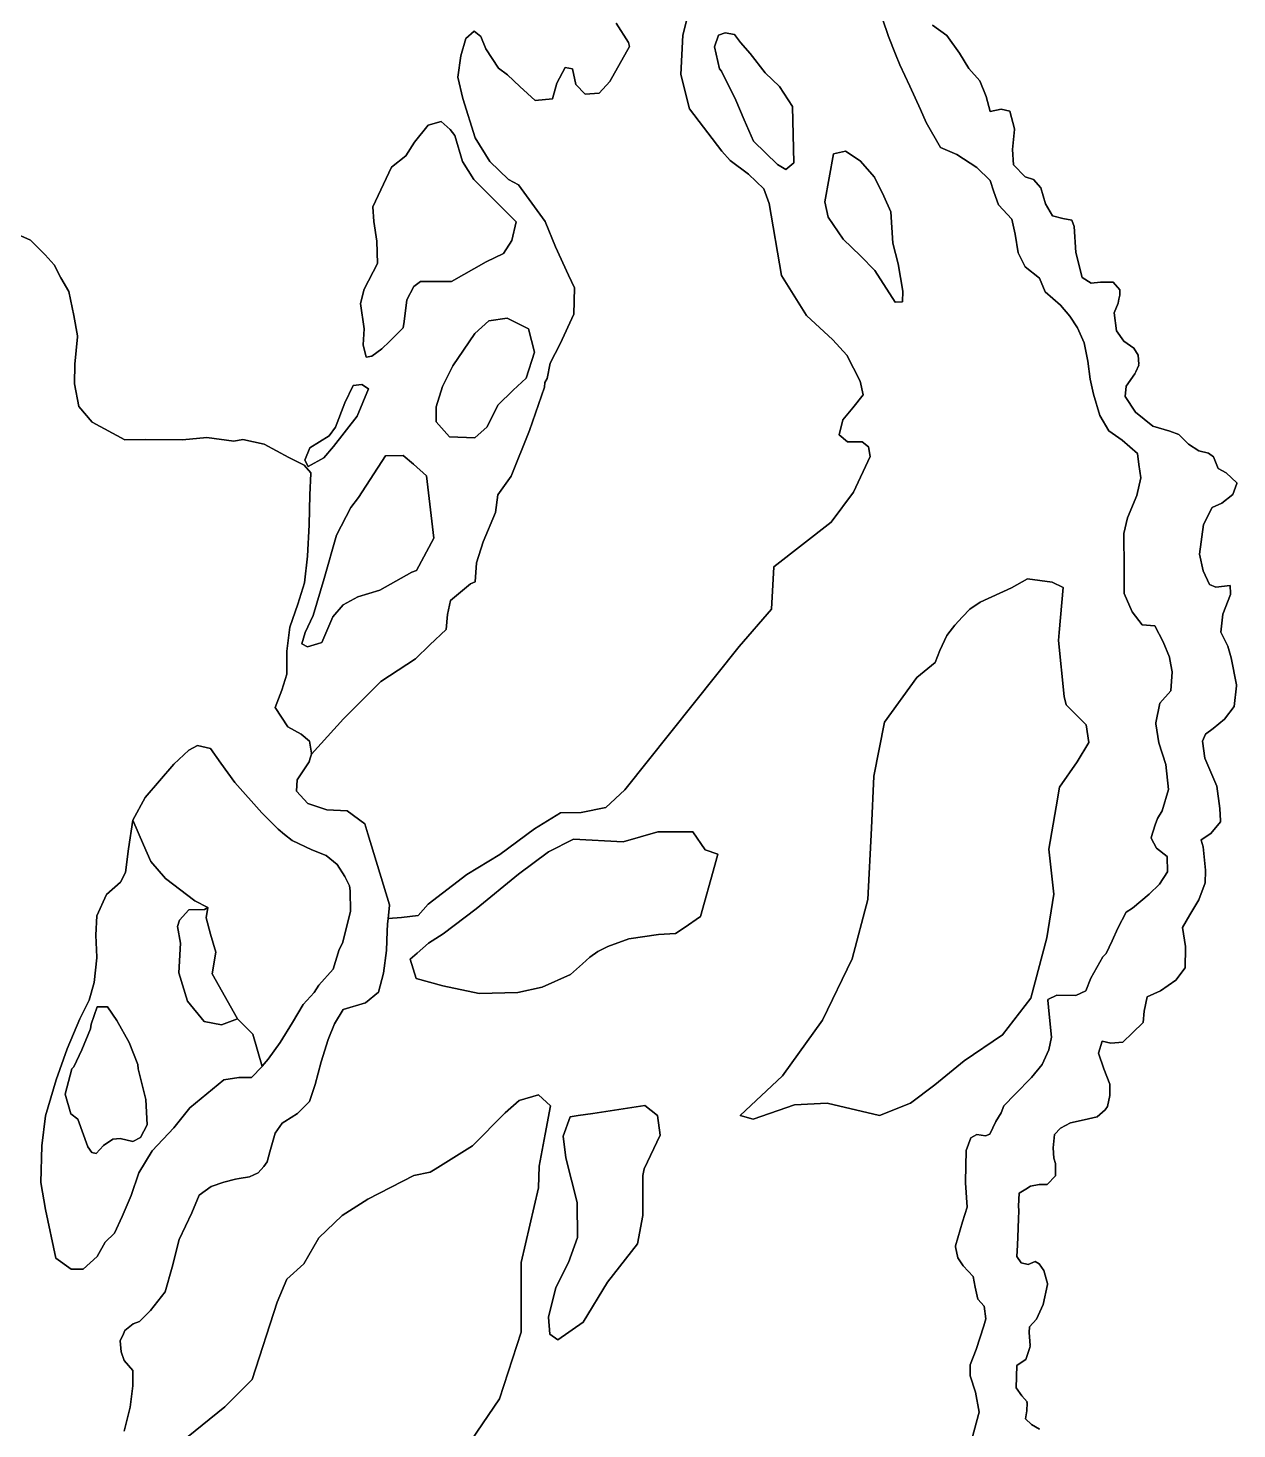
# Model space of a CAD drawing. Header units: inches. Extents: x 288635 to 1232953, y 676945 to 1655780.
# Drawn here: x 499888 to 519163, y 1516816 to 1539151 of the extents above; entities that cross this region are included whole.
import ezdxf

# ---------------------------------------------------------------- set-up
doc = ezdxf.new("R2010")
doc.units = ezdxf.units.IN
doc.header["$MEASUREMENT"] = 0

msp = doc.modelspace()

# ---------------------------------------------------------------- linework, layer by layer
at = {"color": 1}
for points in [[(501421.8028, 1516780.046), (501518.1134, 1517165.2885), (501558.2429, 1517502.3756), (501558.2429, 1517515.8565), (501558.2429, 1517735.1263), (501558.2429, 1517748.6072), (501421.8028, 1517909.1249), (501373.6475, 1518045.565), (501358.5702, 1518218.9533), (501408.1289, 1518334.5902), (501429.8287, 1518385.223), (501562.7707, 1518491.301), (501662.5794, 1518529.689), (501839.1489, 1518706.2584), (502071.8995, 1519003.2162), (502184.2619, 1519396.4846), (502296.6243, 1519837.9083), (502497.2715, 1520263.2802), (502617.6597, 1520544.1862), (502810.281, 1520680.6262), (503010.9281, 1520752.8592), (503195.5235, 1520801.0145), (503253.4603, 1520809.2912), (503420.2483, 1520833.1181), (503556.6883, 1520897.3251), (503644.9731, 1521001.6617), (503701.1543, 1521073.8946), (503741.2837, 1521234.4123), (503829.5684, 1521531.3701), (503941.9308, 1521691.8878), (503979.8672, 1521715.9142), (504182.7074, 1521844.3796), (504375.3286, 1522037.0009), (504463.6134, 1522309.881), (504559.924, 1522671.0458), (504672.2864, 1523024.1848), (504776.6229, 1523272.9872), (504913.0629, 1523505.7379), (505266.2019, 1523610.0744), (505474.8749, 1523778.618), (505555.1338, 1524083.6016), (505603.2891, 1524444.7665), (505615.1926, 1524754.259), (505619.3409, 1524862.1125), (505629.5199, 1524956.2685), (505841.4668, 1524972.6519), (506105.9916, 1525004.1588), (506269.9322, 1525185.3563), (506881.9164, 1525658.2417), (507408.9674, 1525975.7423), (507961.4185, 1526382.1431), (508379.4902, 1526640.5727), (508704.37, 1526642.4936), (509098.0708, 1526725.0438), (509403.9132, 1527003.5069), (511225.6894, 1529290.4174), (511741.6279, 1529885.731), (511781.3155, 1530560.4199), (512694.1298, 1531274.7963), (513051.318, 1531751.0473), (513316.6961, 1532319.7145), (513288.5765, 1532472.1845), (513186.0502, 1532551.5597), (512951.232, 1532554.867), (512822.2474, 1532667.3151), (512880.1321, 1532903.4156), (513037.2218, 1533093.9566), (513202.5867, 1533305.6237), (513152.9772, 1533520.5981), (512942.6331, 1533937.3177), (512720.3826, 1534180.7348), (512301.0117, 1534569.5304), (511900.3782, 1535203.8667), (511701.9403, 1536354.8065), (511621.0367, 1536585.4052), (511376.2966, 1536823.5307), (511082.565, 1537039.3792), (510947.8763, 1537188.2456), (510431.9378, 1537862.9345), (510295.7085, 1538407.8519), (510329.2022, 1539039.4954), (510501.2811, 1539727.8108)], [(510501.2811, 1539727.8108), (510329.2022, 1539039.4954), (510295.7085, 1538407.8519), (510295.7085, 1538407.8519), (510431.9378, 1537862.9345), (510947.8763, 1537188.2456), (511082.565, 1537039.3792), (511376.2966, 1536823.5307), (511621.0367, 1536585.4052), (511701.9403, 1536354.8065), (511900.3782, 1535203.8667), (512301.0117, 1534569.5304), (512720.3826, 1534180.7348), (512942.6331, 1533937.3177), (513152.9772, 1533520.5981), (513202.5867, 1533305.6237), (513037.2218, 1533093.9566), (512880.1321, 1532903.4156), (512822.2474, 1532667.3151), (512951.232, 1532554.867), (513186.0502, 1532551.5597), (513288.5765, 1532472.1845), (513316.6961, 1532319.7145), (513051.318, 1531751.0473), (512694.1298, 1531274.7963), (511781.3155, 1530560.4199), (511741.6279, 1529885.731), (511225.6894, 1529290.4174), (509403.9132, 1527003.5069), (509098.0708, 1526725.0438), (508704.37, 1526642.4936), (508379.4902, 1526640.5727), (507961.4185, 1526382.1431), (507408.9674, 1525975.7423), (506881.9164, 1525658.2417), (506269.9322, 1525185.3563), (506105.9916, 1525004.1588), (505841.4668, 1524972.6519), (505629.5199, 1524956.2685), (505651.4444, 1525159.0703), (505650.369, 1525162.6038), (505651.4444, 1525172.5512), (505307.5548, 1526302.4741), (505258.176, 1526464.7187), (504975.3005, 1526672.1608), (504651.0158, 1526688.0685), (504350.0517, 1526787.2875), (504165.7086, 1526984.7978), (504178.0721, 1527164.0678), (504347.3675, 1527418.0465), (504369.3102, 1527450.9652), (504386.8859, 1527508.0864), (504405.5247, 1527575.3614), (504915.3642, 1528139.4776), (505510.6779, 1528734.7912), (506066.304, 1529091.9795), (506291.4808, 1529317.1563), (506555.5503, 1529561.0879), (506574.6003, 1529802.3883), (506625.4004, 1530024.6388), (506944.0414, 1530291.1425), (507018.8059, 1530322.2944), (507037.8078, 1530626.3239), (507146.1015, 1530958.0906), (507342.9518, 1531427.9916), (507375.9942, 1531711.3597), (507592.2376, 1532008.6944), (507882.7029, 1532736.0942), (508120.6755, 1533425.3666), (508130.0582, 1533497.3008), (508164.4438, 1533563.4269), (508212.9036, 1533809.2463), (508371.6539, 1534114.047), (508587.5543, 1534590.2979), (508600.2544, 1535009.3987), (508505.0042, 1535212.5992), (508295.4538, 1535663.4501), (508134.9995, 1536063.9653), (507706.4351, 1536650.4218), (507547.7681, 1536735.5566), (507251.4342, 1537021.3072), (507018.6004, 1537402.3079), (506817.7814, 1538026.8582), (506739.8139, 1538369.8349), (506785.7666, 1538709.3522), (506870.4334, 1538984.5194), (507002.7254, 1539100.9363), (507108.5589, 1539016.2695), (507187.9341, 1538820.4774), (507389.0178, 1538513.5601), (507531.8931, 1538402.4349), (507727.6851, 1538217.2262), (507971.7344, 1537993.9461), (508249.1209, 1538021.6848), (508320.353, 1538270.143), (508452.6449, 1538524.1435), (508566.6215, 1538497.9358), (508621.9786, 1538248.9763), (508770.1456, 1538095.5176), (508992.396, 1538111.3927), (509161.9352, 1538299.4979), (509479.4359, 1538855.124), (509460.402, 1538919.8394), (509267.5632, 1539227.9366)], [(513446.3447, 1539477.0263), (513578.0573, 1539095.6086), (513605.095, 1539017.3119), (513720.711, 1538734.4656), (513790.3037, 1538564.212), (513946.6726, 1538223.6277), (514114.9235, 1537851.5732), (514207.0233, 1537644.7831), (514435.2269, 1537244.6), (514696.5035, 1537132.1518), (514803.0862, 1537063.3172), (515014.0041, 1536927.0994), (515228.9785, 1536722.0469), (515285.2026, 1536540.1455), (515361.2704, 1536331.7857), (515572.9375, 1536103.5821), (515629.1616, 1535862.1493), (515675.4638, 1535564.4925), (515784.6046, 1535342.9035), (516012.8082, 1535161.0021), (516105.4125, 1534946.0277), (516346.8453, 1534731.0533), (516498.981, 1534555.7665), (516621.3511, 1534370.5578), (516727.1846, 1534132.4323), (516786.716, 1533838.0828), (516819.789, 1533550.3478), (516876.013, 1533312.2223), (516975.232, 1532974.8779), (517117.4458, 1532726.8305), (517332.7159, 1532579.1452), (517577.1603, 1532366.335), (517600.3114, 1532191.0482), (517628.9292, 1531978.0043), (517563.9311, 1531698.5125), (517415.1027, 1531341.3243), (517358.8786, 1531089.9696), (517358.9606, 1531076.8551), (517358.8786, 1531076.4887), (517362.1859, 1530547.321), (517362.1859, 1530147.3896), (517362.1859, 1530133.9087), (517494.4778, 1529842.8664), (517649.9208, 1529637.8139), (517854.9733, 1529621.2774), (517987.6989, 1529367.5722), (518086.4842, 1529121.8754), (518094.3052, 1529081.0947), (518132.0296, 1528884.3889), (518108.214, 1528584.3607), (517931.0412, 1528387.9069), (517868.2025, 1528073.7136), (517869.4062, 1528066.251), (517868.2025, 1528060.2327), (517917.812, 1527752.6539), (518026.9528, 1527412.0022), (518072.1491, 1527008.4643), (517968.4406, 1526670.2641), (517893.7749, 1526548.5103), (517856.7357, 1526445.6238), (517795.442, 1526248.0849), (517798.1015, 1526243.1751), (517795.442, 1526234.604), (517881.4317, 1526075.8537), (518050.1039, 1525940.2545), (518056.3816, 1525698.5637), (517927.7339, 1525503.9428), (517762.369, 1525341.8852), (517496.7119, 1525120.7521), (517396.17, 1525055.6956), (517262.9669, 1524802.7956), (517173.6699, 1524597.7431), (517077.3437, 1524398.2549), (517026.9793, 1524341.3918), (516834.358, 1524004.3046), (516754.0992, 1523803.6575), (516593.5698, 1523726.9314), (516291.9442, 1523730.9002), (516149.0689, 1523663.4313), (516150.2239, 1523650.4958), (516149.0689, 1523649.9504), (516168.9127, 1523427.7), (516207.6466, 1523059.7275), (516164.9439, 1522861.7422), (516057.7874, 1522627.5855), (515887.1309, 1522417.2413), (515629.1616, 1522155.3033), (515447.0145, 1521968.9067), (515405.7504, 1521853.3674), (515320.048, 1521719.2244), (515220.3795, 1521516.3333), (515152.9106, 1521488.552), (515013.9876, 1521511.2916), (514918.7539, 1521456.8019), (514843.3475, 1521254.3952), (514835.41, 1520754.3317), (514835.5799, 1520751.5544), (514835.41, 1520740.8508), (514859.3, 1520350.3284), (514786.3024, 1520117.8134), (514675.3949, 1519734.5336), (514677.0212, 1519726.6728), (514675.3949, 1519721.0527), (514712.3785, 1519542.2859), (514795.7224, 1519419.2544), (514958.4415, 1519244.6291), (514990.1916, 1519073.9725), (515029.8791, 1518887.4409), (515133.0668, 1518772.3469), (515156.7339, 1518574.0172), (515124.8444, 1518458.4179), (515004.4562, 1518081.2012), (514908.1455, 1517840.4247), (514906.8476, 1517674.5756), (514906.9507, 1517674.2709), (514906.8476, 1517661.0947), (514994.1603, 1517403.1254), (515051.518, 1517081.6794), (515044.5856, 1517045.862), (514948.275, 1516692.7231)], [(514948.275, 1516692.7231), (515044.5856, 1517045.862), (515051.518, 1517081.6794), (514994.1603, 1517403.1254), (514906.8476, 1517661.0947), (514906.9507, 1517674.2709), (514906.8476, 1517674.5756), (514908.1455, 1517840.4247), (515004.4562, 1518081.2012), (515124.8444, 1518458.4179), (515156.7339, 1518574.0172), (515133.0668, 1518772.3469), (515029.8791, 1518887.4409), (514990.1916, 1519073.9725), (514958.4415, 1519244.6291), (514795.7224, 1519419.2544), (514712.3785, 1519542.2859), (514675.3949, 1519721.0527), (514677.0212, 1519726.6728), (514675.3949, 1519734.5336), (514786.3024, 1520117.8134), (514859.3, 1520350.3284), (514835.41, 1520740.8508), (514835.5799, 1520751.5544), (514835.41, 1520754.3317), (514843.3475, 1521254.3952), (514918.7539, 1521456.8019), (515013.9876, 1521511.2916), (515152.9106, 1521488.552), (515220.3795, 1521516.3333), (515320.048, 1521719.2244), (515405.7504, 1521853.3674), (515447.0145, 1521968.9067), (515629.1616, 1522155.3033), (515887.1309, 1522417.2413), (516057.7874, 1522627.5855), (516164.9439, 1522861.7422), (516207.6466, 1523059.7275), (516168.9127, 1523427.7), (516149.0689, 1523649.9504), (516150.2239, 1523650.4958), (516149.0689, 1523663.4313), (516291.9442, 1523730.9002), (516593.5698, 1523726.9314), (516754.0992, 1523803.6575), (516834.358, 1524004.3046), (517026.9793, 1524341.3918), (517077.3437, 1524398.2549), (517173.6699, 1524597.7431), (517262.9669, 1524802.7956), (517396.17, 1525055.6956), (517496.7119, 1525120.7521), (517762.369, 1525341.8852), (517927.7339, 1525503.9428), (518056.3816, 1525698.5637), (518050.1039, 1525940.2545), (517881.4317, 1526075.8537), (517795.442, 1526234.604), (517798.1015, 1526243.1751), (517795.442, 1526248.0849), (517856.7357, 1526445.6238), (517893.7749, 1526548.5103), (517968.4406, 1526670.2641), (518072.1491, 1527008.4643), (518026.9528, 1527412.0022), (517917.812, 1527752.6539), (517868.2025, 1528060.2327), (517869.4062, 1528066.251), (517868.2025, 1528073.7136), (517931.0412, 1528387.9069), (518108.214, 1528584.3607), (518132.0296, 1528884.3889), (518094.3052, 1529081.0947), (518086.4842, 1529121.8754), (517987.6989, 1529367.5722), (517854.9733, 1529621.2774), (517649.9208, 1529637.8139), (517494.4778, 1529842.8664), (517362.1859, 1530133.9087), (517362.1859, 1530147.3896), (517362.1859, 1530547.321), (517358.8786, 1531076.4887), (517358.9606, 1531076.8551), (517358.8786, 1531089.9696), (517415.1027, 1531341.3243), (517563.9311, 1531698.5125), (517628.9292, 1531978.0043), (517600.3114, 1532191.0482), (517577.1603, 1532366.335), (517332.7159, 1532579.1452), (517117.4458, 1532726.8305), (516975.232, 1532974.8779), (516876.013, 1533312.2223), (516819.789, 1533550.3478), (516786.716, 1533838.0828), (516727.1846, 1534132.4323), (516621.3511, 1534370.5578), (516498.981, 1534555.7665), (516346.8453, 1534731.0533), (516105.4125, 1534946.0277), (516012.8082, 1535161.0021), (515784.6046, 1535342.9035), (515675.4638, 1535564.4925), (515629.1616, 1535862.1493), (515572.9375, 1536103.5821), (515361.2704, 1536331.7857), (515285.2026, 1536540.1455), (515228.9785, 1536722.0469), (515014.0041, 1536927.0994), (514803.0862, 1537063.3172), (514696.5035, 1537132.1518), (514435.2269, 1537244.6), (514207.0233, 1537644.7831), (514114.9235, 1537851.5732), (513946.6726, 1538223.6277), (513790.3037, 1538564.212), (513720.711, 1538734.4656), (513605.095, 1539017.3119), (513578.0573, 1539095.6086), (513446.3447, 1539477.0263)], [(509267.5632, 1539227.9366), (509460.402, 1538919.8394), (509479.4359, 1538855.124), (509161.9352, 1538299.4979), (508992.396, 1538111.3927), (508770.1456, 1538095.5176), (508621.9786, 1538248.9763), (508566.6215, 1538497.9358), (508452.6449, 1538524.1435), (508320.353, 1538270.143), (508249.1209, 1538021.6848), (507971.7344, 1537993.9461), (507727.6851, 1538217.2262), (507531.8931, 1538402.4349), (507389.0178, 1538513.5601), (507187.9341, 1538820.4774), (507108.5589, 1539016.2695), (507002.7254, 1539100.9363), (506870.4334, 1538984.5194), (506785.7666, 1538709.3522), (506739.8139, 1538369.8349), (506817.7814, 1538026.8582), (507018.6004, 1537402.3079), (507251.4342, 1537021.3072), (507547.7681, 1536735.5566), (507706.4351, 1536650.4218), (508134.9995, 1536063.9653), (508295.4538, 1535663.4501), (508505.0042, 1535212.5992), (508600.2544, 1535009.3987), (508587.5543, 1534590.2979), (508371.6539, 1534114.047), (508212.9036, 1533809.2463), (508164.4438, 1533563.4269), (508130.0582, 1533497.3008), (508120.6755, 1533425.3666), (507882.7029, 1532736.0942), (507592.2376, 1532008.6944), (507375.9942, 1531711.3597), (507342.9518, 1531427.9916), (507146.1015, 1530958.0906), (507037.8078, 1530626.3239), (507018.8059, 1530322.2944), (506944.0414, 1530291.1425), (506625.4004, 1530024.6388), (506574.6003, 1529802.3883), (506555.5503, 1529561.0879), (506291.4808, 1529317.1563), (506066.304, 1529091.9795), (505510.6779, 1528734.7912), (504915.3642, 1528139.4776), (504405.5247, 1527575.3614), (504404.1212, 1527583.7766), (504405.5247, 1527588.8423), (504373.2027, 1527782.6465), (504240.9108, 1527891.7873), (504032.551, 1528010.8501), (503830.6932, 1528320.1483), (503933.3321, 1528595.9901), (504016.0145, 1528847.3448), (504016.0145, 1528860.8257), (504016.0145, 1529214.4549), (504062.3167, 1529601.4088), (504187.994, 1529965.2116), (504293.8276, 1530305.8634), (504343.4371, 1530729.1975), (504369.8954, 1531231.9069), (504381.7446, 1531707.8062), (504397.6196, 1532046.4735), (504397.0207, 1532047.1772), (504397.6196, 1532059.9544), (504291.7861, 1532184.3088), (504048.3689, 1532306.0174), (503651.4931, 1532517.6845), (503312.8258, 1532591.768), (503169.9505, 1532565.3096), (502736.033, 1532623.5181), (502349.7405, 1532586.4763), (501762.3644, 1532591.768), (501428.9887, 1532586.4763), (500910.4043, 1532866.9352), (500698.7372, 1533115.644), (500630.1487, 1533479.6907), (500635.2371, 1533790.0812), (500677.5705, 1534229.2904), (500676.7237, 1534233.9861), (500677.5705, 1534242.7713), (500619.3621, 1534565.5636), (500539.9869, 1534951.856), (500410.3408, 1535168.8148), (500301.8614, 1535377.8361), (500161.632, 1535536.5864), (499928.7982, 1535766.7743), (499627.1726, 1535901.7121)], [(516016.2119, 1516811.747), (515889.1049, 1516884.665), (515790.3017, 1516978.8213), (515810.8949, 1517107.3001), (515815.7099, 1517233.6307), (515815.2177, 1517234.1986), (515815.7099, 1517247.1116), (515732.578, 1517343.0314), (515644.4941, 1517474.166), (515655.1921, 1517827.5462), (515740.4326, 1517885.6647), (515794.5133, 1517922.5379), (515863.8652, 1518132.5298), (515863.0496, 1518143.541), (515863.8652, 1518146.0107), (515848.3319, 1518355.7099), (515855.3555, 1518443.5046), (515964.917, 1518567.0316), (516072.5382, 1518798.6783), (516144.7712, 1519119.7137), (516143.0691, 1519125.6299), (516144.7712, 1519133.1946), (516083.9797, 1519344.4984), (516011.2191, 1519450.3319), (515945.0732, 1519483.4049), (515835.9323, 1519437.1027), (515720.1769, 1519466.8684), (515651.522, 1519564.9469), (515663.218, 1519745.7328), (515674.9949, 1520010.7425), (515681.7578, 1520179.332), (515682.7662, 1520283.3082), (515682.6593, 1520285.7669), (515682.7662, 1520296.7891), (515679.6111, 1520369.3571), (515691.9522, 1520572.985), (515796.9062, 1520639.3847), (515872.3126, 1520687.0098), (516007.2504, 1520714.7911), (516138.2194, 1520714.7911), (516269.1884, 1520849.7289), (516269.1755, 1520863.1965), (516269.1884, 1520863.2098), (516269.0122, 1521047.1021), (516245.3758, 1521133.0853), (516233.9948, 1521300.0073), (516253.3134, 1521512.5114), (516350.8546, 1521610.5849), (516511.2826, 1521699.0431), (516725.5956, 1521742.6994), (516931.971, 1521794.2933), (517059.7221, 1521904.6959), (517096.8764, 1521955.7831), (517138.3464, 1522131.6377), (517138.0549, 1522143.8823), (517138.3464, 1522145.1186), (517134.3776, 1522311.8064), (517039.1274, 1522557.8694), (516953.9873, 1522809.42), (517011.5668, 1522996.5996), (517154.2214, 1522969.0456), (517340.753, 1522984.9206), (517495.5346, 1523131.7647), (517666.1912, 1523294.4838), (517686.035, 1523477.0466), (517729.6913, 1523703.2658), (517944.0042, 1523798.516), (518186.0985, 1523969.1726), (518336.9113, 1524167.6105), (518344.8488, 1524493.0486), (518344.5612, 1524494.736), (518344.8488, 1524506.5295), (518292.6797, 1524812.5601), (518410.5593, 1525012.7211), (518556.0804, 1525250.8466), (518655.2994, 1525522.0451), (518662.3625, 1525713.2969), (518661.9934, 1525716.783), (518662.3625, 1525726.7778), (518623.0823, 1526097.7511), (518593.2581, 1526203.2451), (518594.7628, 1526207.5328), (518744.5964, 1526309.182), (518900.0394, 1526497.698), (518899.4479, 1526510.4616), (518900.0394, 1526511.1789), (518890.8381, 1526709.7386), (518843.451, 1527064.6099), (518651.1907, 1527508.5687), (518613.0833, 1527780.7216), (518661.188, 1527894.0883), (518780.9767, 1527982.675), (518966.1854, 1528134.8107), (519118.3211, 1528336.5559), (519158.0087, 1528663.9784), (519156.9947, 1528669.0937), (519158.0087, 1528677.4593), (519072.3261, 1529109.6945), (519015.9546, 1529297.625), (518907.8742, 1529521.5991), (518939.7992, 1529808.1547), (519061.6062, 1530122.2443), (519060.9087, 1530133.9265), (519061.6062, 1530135.7252), (519053.9026, 1530264.7429), (518827.2789, 1530235.1968), (518724.7526, 1530281.499), (518625.5337, 1530496.4734), (518567.1106, 1530762.6227), (518629.34, 1531236.038), (518766.6875, 1531508.8347), (518923.1905, 1531574.4009), (519095.17, 1531713.3074), (519163.2603, 1531887.5971), (519159.3844, 1531891.157), (519163.2603, 1531901.078), (518989.3365, 1532060.8255), (518863.6592, 1532130.2787), (518787.5913, 1532312.1801), (518711.5234, 1532371.7115), (518556.0804, 1532411.3991), (518390.7155, 1532517.2326), (518237.9526, 1532672.4701), (518093.0587, 1532725.5924), (517821.8602, 1532801.6603), (517545.8731, 1533026.2282), (517378.3706, 1533274.98), (517393.8791, 1533440.4696), (517537.0731, 1533639.7676), (517551.4305, 1533667.5961), (517596.463, 1533776.8854), (517595.7095, 1533788.5377), (517596.463, 1533790.3663), (517587.042, 1533936.0636), (517517.5888, 1534048.5117), (517358.8384, 1534157.6526), (517239.7757, 1534323.0175), (517204.677, 1534610.1886), (517270.8049, 1534764.7338), (517281.5431, 1534825.9977), (517293.1042, 1534891.9569), (517293.3055, 1534964.3891), (517293.2682, 1534964.4309), (517293.3055, 1534977.87), (517186.8589, 1535096.9253), (517097.5619, 1535096.9253), (516985.1137, 1535100.2326), (516836.2853, 1535083.6961), (516694.0715, 1535172.9931), (516591.5452, 1535573.1762), (516568.3942, 1535986.5885), (516531.8168, 1536087.5817), (516386.4928, 1536112.2659), (516221.1278, 1536158.568), (516108.6797, 1536350.3913), (516035.9191, 1536601.746), (515916.8564, 1536734.0379), (515784.5645, 1536780.3401), (515599.3558, 1536972.1634), (515582.8422, 1537215.8733), (515615.9519, 1537531.6546), (515614.9489, 1537535.5693), (515615.9519, 1537545.1355), (515543.7931, 1537826.7693), (515404.8866, 1537858.5194), (515226.2925, 1537818.8318), (515166.7611, 1538060.926), (515063.5734, 1538306.989), (514888.9481, 1538505.4269), (514738.1353, 1538751.4899), (514539.6974, 1539029.3029), (514309.5094, 1539195.9908)], [(514309.5094, 1539195.9908), (514539.6974, 1539029.3029), (514738.1353, 1538751.4899), (514888.9481, 1538505.4269), (515063.5734, 1538306.989), (515166.7611, 1538060.926), (515226.2925, 1537818.8318), (515404.8866, 1537858.5194), (515543.7931, 1537826.7693), (515615.9519, 1537545.1355), (515614.9489, 1537535.5693), (515615.9519, 1537531.6546), (515582.8422, 1537215.8733), (515599.3558, 1536972.1634), (515784.5645, 1536780.3401), (515916.8564, 1536734.0379), (516035.9191, 1536601.746), (516108.6797, 1536350.3913), (516221.1278, 1536158.568), (516386.4928, 1536112.2659), (516531.8168, 1536087.5817), (516568.3942, 1535986.5885), (516591.5452, 1535573.1762), (516694.0715, 1535172.9931), (516836.2853, 1535083.6961), (516985.1137, 1535100.2326), (517097.5619, 1535096.9253), (517186.8589, 1535096.9253), (517293.3055, 1534977.87), (517293.2682, 1534964.4309), (517293.3055, 1534964.3891), (517293.1042, 1534891.9569), (517281.5431, 1534825.9977), (517270.8049, 1534764.7338), (517204.677, 1534610.1886), (517239.7757, 1534323.0175), (517358.8384, 1534157.6526), (517517.5888, 1534048.5117), (517587.042, 1533936.0636), (517596.463, 1533790.3663), (517595.7095, 1533788.5377), (517596.463, 1533776.8854), (517551.4305, 1533667.5961), (517537.0731, 1533639.7676), (517393.8791, 1533440.4696), (517378.3706, 1533274.98), (517545.8731, 1533026.2282), (517821.8602, 1532801.6603), (518093.0587, 1532725.5924), (518237.9526, 1532672.4701), (518390.7155, 1532517.2326), (518556.0804, 1532411.3991), (518711.5234, 1532371.7115), (518787.5913, 1532312.1801), (518863.6592, 1532130.2787), (518989.3365, 1532060.8255), (519163.2603, 1531901.078), (519159.3844, 1531891.157), (519163.2603, 1531887.5971), (519095.17, 1531713.3074), (518923.1905, 1531574.4009), (518766.6875, 1531508.8347), (518629.34, 1531236.038), (518567.1106, 1530762.6227), (518625.5337, 1530496.4734), (518724.7526, 1530281.499), (518827.2789, 1530235.1968), (519053.9026, 1530264.7429), (519061.6062, 1530135.7252), (519060.9087, 1530133.9265), (519061.6062, 1530122.2443), (518939.7992, 1529808.1547), (518907.8742, 1529521.5991), (519015.9546, 1529297.625), (519072.3261, 1529109.6945), (519158.0087, 1528677.4593), (519156.9947, 1528669.0937), (519158.0087, 1528663.9784), (519118.3211, 1528336.5559), (518966.1854, 1528134.8107), (518780.9767, 1527982.675), (518661.188, 1527894.0883), (518613.0833, 1527780.7216), (518651.1907, 1527508.5687), (518843.451, 1527064.6099), (518890.8381, 1526709.7386), (518900.0394, 1526511.1789), (518899.4479, 1526510.4616), (518900.0394, 1526497.698), (518744.5964, 1526309.182), (518594.7628, 1526207.5328), (518593.2581, 1526203.2451), (518623.0823, 1526097.7511), (518662.3625, 1525726.7778), (518661.9934, 1525716.783), (518662.3625, 1525713.2969), (518655.2994, 1525522.0451), (518556.0804, 1525250.8466), (518410.5593, 1525012.7211), (518292.6797, 1524812.5601), (518344.8488, 1524506.5295), (518344.5612, 1524494.736), (518344.8488, 1524493.0486), (518336.9113, 1524167.6105), (518186.0985, 1523969.1726), (517944.0042, 1523798.516), (517729.6913, 1523703.2658), (517686.035, 1523477.0466), (517666.1912, 1523294.4838), (517495.5346, 1523131.7647), (517340.753, 1522984.9206), (517154.2214, 1522969.0456), (517011.5668, 1522996.5996), (516953.9873, 1522809.42), (517039.1274, 1522557.8694), (517134.3776, 1522311.8064), (517138.3464, 1522145.1186), (517138.0549, 1522143.8823), (517138.3464, 1522131.6377), (517096.8764, 1521955.7831), (517059.7221, 1521904.6959), (516931.971, 1521794.2933), (516725.5956, 1521742.6994), (516511.2826, 1521699.0431), (516350.8546, 1521610.5849), (516253.3134, 1521512.5114), (516233.9948, 1521300.0073), (516245.3758, 1521133.0853), (516269.0122, 1521047.1021), (516269.1884, 1520863.2098), (516269.1755, 1520863.1965), (516269.1884, 1520849.7289), (516138.2194, 1520714.7911), (516007.2504, 1520714.7911), (515872.3126, 1520687.0098), (515796.9062, 1520639.3847), (515691.9522, 1520572.985), (515679.6111, 1520369.3571), (515682.7662, 1520296.7891), (515682.6593, 1520285.7669), (515682.7662, 1520283.3082), (515681.7578, 1520179.332), (515674.9949, 1520010.7425), (515663.218, 1519745.7328), (515651.522, 1519564.9469), (515720.1769, 1519466.8684), (515835.9323, 1519437.1027), (515945.0732, 1519483.4049), (516011.2191, 1519450.3319), (516083.9797, 1519344.4984), (516144.7712, 1519133.1946), (516143.0691, 1519125.6299), (516144.7712, 1519119.7137), (516072.5382, 1518798.6783), (515964.917, 1518567.0316), (515855.3555, 1518443.5046), (515848.3319, 1518355.7099), (515863.8652, 1518146.0107), (515863.0496, 1518143.541), (515863.8652, 1518132.5298), (515794.5133, 1517922.5379), (515740.4326, 1517885.6647), (515655.1921, 1517827.5462), (515644.4941, 1517474.166), (515732.578, 1517343.0314), (515815.7099, 1517247.1116), (515815.2177, 1517234.1986), (515815.7099, 1517233.6307), (515810.8949, 1517107.3001), (515790.3017, 1516978.8213), (515889.1049, 1516884.665), (516016.2119, 1516811.747)], [(499627.1726, 1535901.7121), (499928.7982, 1535766.7743), (500161.632, 1535536.5864), (500301.8614, 1535377.8361), (500410.3408, 1535168.8148), (500539.9869, 1534951.856), (500619.3621, 1534565.5636), (500677.5705, 1534242.7713), (500676.7237, 1534233.9861), (500677.5705, 1534229.2904), (500635.2371, 1533790.0812), (500630.1487, 1533479.6907), (500698.7372, 1533115.644), (500910.4043, 1532866.9352), (501428.9887, 1532586.4763), (501762.3644, 1532591.768), (502349.7405, 1532586.4763), (502736.033, 1532623.5181), (503169.9505, 1532565.3096), (503312.8258, 1532591.768), (503651.4931, 1532517.6845), (504048.3689, 1532306.0174), (504291.7861, 1532184.3088), (504397.6196, 1532059.9544), (504397.0207, 1532047.1772), (504397.6196, 1532046.4735), (504381.7446, 1531707.8062), (504369.8954, 1531231.9069), (504343.4371, 1530729.1975), (504293.8276, 1530305.8634), (504187.994, 1529965.2116), (504062.3167, 1529601.4088), (504016.0145, 1529214.4549), (504016.0145, 1528860.8257), (504016.0145, 1528847.3448), (503933.3321, 1528595.9901), (503830.6932, 1528320.1483), (504032.551, 1528010.8501), (504240.9108, 1527891.7873), (504373.2027, 1527782.6465), (504405.5247, 1527588.8423), (504404.1212, 1527583.7766), (504405.5247, 1527575.3614), (504386.8859, 1527508.0864), (504369.3102, 1527450.9652), (504347.3675, 1527418.0465), (504178.0721, 1527164.0678), (504165.7086, 1526984.7978), (504350.0517, 1526787.2875), (504651.0158, 1526688.0685), (504975.3005, 1526672.1608), (505258.176, 1526464.7187), (505307.5548, 1526302.4741), (505651.4444, 1525172.5512), (505650.369, 1525162.6038), (505651.4444, 1525159.0703), (505629.5199, 1524956.2685), (505619.3409, 1524862.1125), (505615.1926, 1524754.259), (505603.2891, 1524444.7665), (505555.1338, 1524083.6016), (505474.8749, 1523778.618), (505266.2019, 1523610.0744), (504913.0629, 1523505.7379), (504776.6229, 1523272.9872), (504672.2864, 1523024.1848), (504559.924, 1522671.0458), (504463.6134, 1522309.881), (504375.3286, 1522037.0009), (504182.7074, 1521844.3796), (503979.8672, 1521715.9142), (503941.9308, 1521691.8878), (503829.5684, 1521531.3701), (503741.2837, 1521234.4123), (503701.1543, 1521073.8946), (503644.9731, 1521001.6617), (503556.6883, 1520897.3251), (503420.2483, 1520833.1181), (503253.4603, 1520809.2912), (503195.5235, 1520801.0145), (503010.9281, 1520752.8592), (502810.281, 1520680.6262), (502617.6597, 1520544.1862), (502497.2715, 1520263.2802), (502296.6243, 1519837.9083), (502184.2619, 1519396.4846), (502071.8995, 1519003.2162), (501839.1489, 1518706.2584), (501662.5794, 1518529.689), (501562.7707, 1518491.301), (501429.8287, 1518385.223), (501408.1289, 1518334.5902), (501358.5702, 1518218.9533), (501373.6475, 1518045.565), (501421.8028, 1517909.1249), (501558.2429, 1517748.6072), (501558.2429, 1517735.1263), (501558.2429, 1517515.8565), (501558.2429, 1517502.3756), (501518.1134, 1517165.2885), (501421.8028, 1516780.046)], [(506952.8324, 1516629.4537), (507404.6031, 1517295.7512), (507748.6743, 1518359.2439), (507748.6743, 1519470.4961), (508026.4873, 1520661.1235), (508036.9503, 1521006.4013), (508132.4652, 1521513.9132), (508219.7779, 1521966.3516), (508029.2775, 1522140.9769), (507719.7144, 1522053.6643), (507497.464, 1521855.2264), (506975.3687, 1521332.1047), (506381.5916, 1520957.2971), (506298.2758, 1520908.4568), (506036.9611, 1520855.0994), (505306.7096, 1520482.0361), (504896.1409, 1520218.6116), (504524.561, 1519864.4838), (504282.77, 1519450.1591), (504012.8945, 1519204.0961), (503859.2915, 1518835.4949), (503462.4157, 1517605.1799), (503025.8523, 1517168.6165), (502192.4132, 1516493.9277)], [(502192.4132, 1516493.9277), (503025.8523, 1517168.6165), (503462.4157, 1517605.1799), (503859.2915, 1518835.4949), (504012.8945, 1519204.0961), (504282.77, 1519450.1591), (504524.561, 1519864.4838), (504896.1409, 1520218.6116), (505306.7096, 1520482.0361), (506036.9611, 1520855.0994), (506298.2758, 1520908.4568), (506381.5916, 1520957.2971), (506975.3687, 1521332.1047), (507497.464, 1521855.2264), (507719.7144, 1522053.6643), (508029.2775, 1522140.9769), (508219.7779, 1521966.3516), (508132.4652, 1521513.9132), (508036.9503, 1521006.4013), (508026.4873, 1520661.1235), (507748.6743, 1519470.4961), (507748.6743, 1518359.2439), (507404.6031, 1517295.7512), (506952.8324, 1516629.4537)]]:
    msp.add_lwpolyline(points, dxfattribs=at)
for points in [[(511836.495, 1536972.7186), (511970.8102, 1536895.573), (512095.304, 1537001.4752), (512075.2533, 1537900.6299), (511867.6225, 1538217.1694), (511641.2849, 1538439.2224), (511399.3091, 1538745.0142), (511248.4963, 1538919.6396), (511149.2773, 1539046.6398), (511003.0558, 1539076.1603), (510895.2768, 1539034.7335), (510831.7767, 1538852.1707), (510915.1206, 1538502.92), (510945.9204, 1538461.3587), (511173.0899, 1538002.8565), (511304.0589, 1537685.3558), (511454.8717, 1537348.0114), (511836.495, 1536972.7186)], [(512095.304, 1537001.4752), (511970.8102, 1536895.573), (511836.495, 1536972.7186), (511454.8717, 1537348.0114), (511304.0589, 1537685.3558), (511173.0899, 1538002.8565), (510945.9204, 1538461.3587), (510915.1206, 1538502.92), (510831.7767, 1538852.1707), (510895.2768, 1539034.7335), (511003.0558, 1539076.1603), (511149.2773, 1539046.6398), (511248.4963, 1538919.6396), (511399.3091, 1538745.0142), (511641.2849, 1538439.2224), (511867.6225, 1538217.1694), (512075.2533, 1537900.6299), (512095.304, 1537001.4752)], [(505402.7695, 1536068.5795), (505448.0747, 1535754.6814), (505460.7747, 1535399.0807), (505244.8743, 1534986.3298), (505187.3758, 1534757.9616), (505248.3568, 1534353.3384), (505228.9645, 1534101.2384), (505280.0476, 1533904.5795), (505368.1704, 1533917.9402), (505529.5665, 1534034.3571), (505648.6293, 1534150.774), (505870.8797, 1534370.3786), (505883.358, 1534472.4011), (505926.7419, 1534819.4723), (506040.2134, 1535029.1924), (506146.5761, 1535107.4024), (506330.7264, 1535107.4024), (506637.4221, 1535107.4024), (507193.0482, 1535424.903), (507467.3787, 1535556.561), (507602.3165, 1535762.9364), (507669.2991, 1536059.9043), (506994.6103, 1536734.5932), (506816.3178, 1537022.6041), (506692.6772, 1537437.4347), (506616.477, 1537532.6849), (506476.7767, 1537659.6852), (506267.2263, 1537602.5351), (506051.3259, 1537329.4845), (505913.553, 1537115.9373), (505684.9201, 1536933.031), (505384.5746, 1536300.7825), (505402.7695, 1536068.5795)], [(505368.1704, 1533917.9402), (505280.0476, 1533904.5795), (505228.9645, 1534101.2384), (505248.3568, 1534353.3384), (505187.3758, 1534757.9616), (505244.8743, 1534986.3298), (505460.7747, 1535399.0807), (505448.0747, 1535754.6814), (505402.7695, 1536068.5795), (505384.5746, 1536300.7825), (505684.9201, 1536933.031), (505913.553, 1537115.9373), (506051.3259, 1537329.4845), (506267.2263, 1537602.5351), (506476.7767, 1537659.6852), (506616.477, 1537532.6849), (506692.6772, 1537437.4347), (506816.3178, 1537022.6041), (506994.6103, 1536734.5932), (507669.2991, 1536059.9043), (507602.3165, 1535762.9364), (507467.3787, 1535556.561), (507193.0482, 1535424.903), (506637.4221, 1535107.4024), (506330.7264, 1535107.4024), (506146.5761, 1535107.4024), (506040.2134, 1535029.1924), (505926.7419, 1534819.4723), (505883.358, 1534472.4011), (505870.8797, 1534370.3786), (505648.6293, 1534150.774), (505529.5665, 1534034.3571), (505368.1704, 1533917.9402)], [(512732.4478, 1537143.6045), (512590.559, 1536377.4049), (512645.3668, 1536137.4079), (512883.4923, 1535786.8343), (513157.998, 1535518.9432), (513388.9665, 1535286.9223), (513713.6241, 1534778.1084), (513829.3796, 1534784.723), (513835.9942, 1534953.3952), (513759.9263, 1535393.2658), (513677.9633, 1535719.0861), (513642.0698, 1536221.594), (513535.03, 1536471.4451), (513381.4044, 1536771.9324), (513154.4008, 1537031.3651), (512923.1798, 1537189.1288), (512732.4478, 1537143.6045)], [(513829.3796, 1534784.723), (513713.6241, 1534778.1084), (513388.9665, 1535286.9223), (513157.998, 1535518.9432), (512883.4923, 1535786.8343), (512645.3668, 1536137.4079), (512590.559, 1536377.4049), (512732.4478, 1537143.6045), (512923.1798, 1537189.1288), (513154.4008, 1537031.3651), (513381.4044, 1536771.9324), (513535.03, 1536471.4451), (513642.0698, 1536221.594), (513677.9633, 1535719.0861), (513759.9263, 1535393.2658), (513835.9942, 1534953.3952), (513829.3796, 1534784.723)], [(506831.7773, 1534015.0875), (506661.6327, 1533766.0691), (506496.2678, 1533435.3392), (506397.0488, 1533111.224), (506397.7105, 1532875.0833), (506608.7159, 1532634.973), (507012.2063, 1532615.1293), (507210.6442, 1532793.7234), (507376.0091, 1533137.6824), (507620.7492, 1533375.8079), (507832.4163, 1533567.6312), (507964.7082, 1533984.3507), (507867.737, 1534353.3384), (507528.1448, 1534526.7477), (507237.1026, 1534480.4455), (507012.0802, 1534278.9734), (506831.7773, 1534015.0875)], [(507210.6442, 1532793.7234), (507012.2063, 1532615.1293), (506608.7159, 1532634.973), (506397.7105, 1532875.0833), (506397.0488, 1533111.224), (506496.2678, 1533435.3392), (506661.6327, 1533766.0691), (506831.7773, 1534015.0875), (507012.0802, 1534278.9734), (507237.1026, 1534480.4455), (507528.1448, 1534526.7477), (507867.737, 1534353.3384), (507964.7082, 1533984.3507), (507832.4163, 1533567.6312), (507620.7492, 1533375.8079), (507376.0091, 1533137.6824), (507210.6442, 1532793.7234)], [(505316.8264, 1533400.715), (505212.5379, 1533468.6118), (505069.9084, 1533454.3929), (504941.0816, 1533175.2682), (504790.7838, 1532788.7879), (504689.9686, 1532651.1522), (504379.0988, 1532460.5473), (504299.7236, 1532262.1094), (504355.2862, 1532158.9217), (504605.318, 1532297.8282), (504758.5771, 1532477.4566), (505134.3218, 1532960.557), (505316.8264, 1533400.715)], [(504605.318, 1532297.8282), (504355.2862, 1532158.9217), (504299.7236, 1532262.1094), (504379.0988, 1532460.5473), (504689.9686, 1532651.1522), (504790.7838, 1532788.7879), (504941.0816, 1533175.2682), (505069.9084, 1533454.3929), (505212.5379, 1533468.6118), (505316.8264, 1533400.715), (505134.3218, 1532960.557), (504758.5771, 1532477.4566), (504605.318, 1532297.8282)], [(505584.6568, 1532331.3607), (505158.5375, 1531667.1159), (505033.2083, 1531504.188), (504807.6158, 1531065.5358), (504607.089, 1530376.2252), (504431.6282, 1529787.1779), (504306.299, 1529511.4537), (504252.8171, 1529330.9821), (504343.8977, 1529285.8611), (504500.9962, 1529331.5625), (504573.6679, 1529352.7034), (504745.6854, 1529761.2449), (504914.2767, 1529952.7541), (505145.7876, 1530085.0461), (505496.3612, 1530190.8796), (506007.1221, 1530476.1318), (506081.7959, 1530503.6432), (506359.609, 1531019.5817), (506240.5463, 1532011.7712), (506032.1436, 1532195.1024), (505866.7786, 1532334.0089), (505584.6568, 1532331.3607)], [(504500.9962, 1529331.5625), (504343.8977, 1529285.8611), (504252.8171, 1529330.9821), (504306.299, 1529511.4537), (504431.6282, 1529787.1779), (504607.089, 1530376.2252), (504807.6158, 1531065.5358), (505033.2083, 1531504.188), (505158.5375, 1531667.1159), (505584.6568, 1532331.3607), (505866.7786, 1532334.0089), (506032.1436, 1532195.1024), (506240.5463, 1532011.7712), (506359.609, 1531019.5817), (506081.7959, 1530503.6432), (506007.1221, 1530476.1318), (505496.3612, 1530190.8796), (505145.7876, 1530085.0461), (504914.2767, 1529952.7541), (504745.6854, 1529761.2449), (504573.6679, 1529352.7034), (504500.9962, 1529331.5625)], [(513334.9451, 1526392.9651), (513279.3825, 1525255.2545), (513027.1223, 1524312.3808), (512554.4227, 1523334.3756), (511915.8701, 1522447.0646), (511241.1813, 1521812.0633), (511448.4622, 1521757.4558), (512109.9218, 1521984.9979), (512630.2465, 1522010.5012), (513463.6857, 1521812.0633), (513956.7172, 1522011.4563), (514348.3013, 1522302.4986), (514813.0634, 1522685.1901), (515422.5118, 1523101.5418), (515877.596, 1523683.6263), (516130.8704, 1524643.7865), (516241.8163, 1525344.2579), (516162.4411, 1526058.6343), (516281.5038, 1526733.3231), (516333.1212, 1527048.9126), (516616.8149, 1527451.0658), (516798.7888, 1527757.9973), (516757.7548, 1528043.0133), (516440.2542, 1528360.5139), (516406.5584, 1528495.2971), (516315.9472, 1529385.8734), (516327.2891, 1529514.415), (516390.544, 1530231.3032), (516218.2619, 1530318.8494), (515825.1202, 1530372.0859), (515567.1274, 1530225.8301), (515066.5719, 1529998.3048), (514903.6628, 1529885.2075), (514785.1292, 1529762.4406), (514662.3623, 1529631.207), (514592.5122, 1529533.8401), (514537.4788, 1529463.99), (514425.2952, 1529226.9228), (514350.9471, 1529036.1579), (514058.9994, 1528797.0773), (513543.0609, 1528082.7008), (513374.6327, 1527222.4355), (513334.9451, 1526392.9651)], [(513956.7172, 1522011.4563), (513463.6857, 1521812.0633), (512630.2465, 1522010.5012), (512109.9218, 1521984.9979), (511448.4622, 1521757.4558), (511241.1813, 1521812.0633), (511915.8701, 1522447.0646), (512554.4227, 1523334.3756), (513027.1223, 1524312.3808), (513279.3825, 1525255.2545), (513334.9451, 1526392.9651), (513374.6327, 1527222.4355), (513543.0609, 1528082.7008), (514058.9994, 1528797.0773), (514350.9471, 1529036.1579), (514425.2952, 1529226.9228), (514537.4788, 1529463.99), (514592.5122, 1529533.8401), (514662.3623, 1529631.207), (514785.1292, 1529762.4406), (514903.6628, 1529885.2075), (515066.5719, 1529998.3048), (515567.1274, 1530225.8301), (515825.1202, 1530372.0859), (516218.2619, 1530318.8494), (516390.544, 1530231.3032), (516327.2891, 1529514.415), (516315.9472, 1529385.8734), (516406.5584, 1528495.2971), (516440.2542, 1528360.5139), (516757.7548, 1528043.0133), (516798.7888, 1527757.9973), (516616.8149, 1527451.0658), (516333.1212, 1527048.9126), (516281.5038, 1526733.3231), (516162.4411, 1526058.6343), (516241.8163, 1525344.2579), (516130.8704, 1524643.7865), (515877.596, 1523683.6263), (515422.5118, 1523101.5418), (514813.0634, 1522685.1901), (514348.3013, 1522302.4986), (513956.7172, 1522011.4563)], [(500332.8313, 1519540.5811), (500574.7801, 1519361.8234), (500769.491, 1519366.0256), (500992.4515, 1519565.6391), (501117.3563, 1519795.6033), (501265.7632, 1519939.4962), (501389.9676, 1520201.9123), (501534.1723, 1520540.5162), (501656.2755, 1520900.2876), (501865.1505, 1521251.1095), (502214.4164, 1521615.7835), (502467.2608, 1521935.0874), (503009.6035, 1522379.6845), (503246.8832, 1522417.2723), (503452.4114, 1522421.7079), (503618.7858, 1522595.4221), (503621.7525, 1522598.5196), (503718.646, 1522713.5398), (503907.5732, 1522977.1045), (504103.3812, 1523297.5803), (504275.5733, 1523585.1107), (504449.8644, 1523775.3786), (504522.2644, 1523891.9917), (504754.7877, 1524148.0972), (504846.9182, 1524459.0376), (504903.1734, 1524563.6235), (505029.8486, 1525068.0527), (505022.7697, 1525396.0571), (505011.4238, 1525475.3061), (504941.3193, 1525622.9006), (504814.319, 1525813.4009), (504643.6624, 1525956.2762), (504413.4745, 1526051.5264), (504099.9426, 1526198.3705), (503978.1451, 1526294.5264), (503873.7234, 1526376.9646), (503683.223, 1526567.465), (503617.3183, 1526640.6925), (503183.1595, 1527123.0911), (502960.9091, 1527428.6854), (502798.19, 1527662.8421), (502591.8146, 1527714.436), (502452.9081, 1527639.0296), (502210.8138, 1527416.7792), (501756.5751, 1526885.543), (501556.28, 1526523.0731), (501490.3642, 1526067.1134), (501444.4488, 1525687.3416), (501361.179, 1525534.0321), (501138.2184, 1525334.4187), (500983.1964, 1524995.5814), (500968.6657, 1524688.4668), (500986.8533, 1524338.1579), (500986.3686, 1524334.0134), (500986.8533, 1524324.677), (500941.1713, 1523934.0878), (500860.703, 1523650.9711), (500715.5644, 1523355.6363), (500509.491, 1522875.0072), (500336.1029, 1522384.2612), (500164.5823, 1521806.9769), (500109.9507, 1521329.6161), (500090.7125, 1520745.3112), (500165.7231, 1520316.5231), (500332.8313, 1519540.5811)], [(503621.7525, 1522598.5196), (503618.7858, 1522595.4221), (503471.936, 1523109.3966), (503225.8089, 1523355.5237), (502824.3838, 1524071.1162), (502883.9152, 1524416.3982), (502796.6025, 1524702.1487), (502729.1336, 1524964.0867), (502754.9569, 1525131.9197), (502548.1582, 1525233.9623), (502077.5207, 1525590.2836), (501847.011, 1525862.349), (501730.0678, 1526130.5623), (501556.28, 1526523.0731), (501756.5751, 1526885.543), (502210.8138, 1527416.7792), (502452.9081, 1527639.0296), (502591.8146, 1527714.436), (502798.19, 1527662.8421), (502960.9091, 1527428.6854), (503183.1595, 1527123.0911), (503617.3183, 1526640.6925), (503683.223, 1526567.465), (503873.7234, 1526376.9646), (503978.1451, 1526294.5264), (504099.9426, 1526198.3705), (504413.4745, 1526051.5264), (504643.6624, 1525956.2762), (504814.319, 1525813.4009), (504941.3193, 1525622.9006), (505011.4238, 1525475.3061), (505022.7697, 1525396.0571), (505029.8486, 1525068.0527), (504903.1734, 1524563.6235), (504846.9182, 1524459.0376), (504754.7877, 1524148.0972), (504522.2644, 1523891.9917), (504449.8644, 1523775.3786), (504275.5733, 1523585.1107), (504103.3812, 1523297.5803), (503907.5732, 1522977.1045), (503718.646, 1522713.5398), (503621.7525, 1522598.5196)], [(502430.5386, 1523637.692), (502697.6481, 1523311.7605), (502972.8153, 1523258.8438), (503225.8089, 1523355.5237), (503471.936, 1523109.3966), (503618.7858, 1522595.4221), (503452.4114, 1522421.7079), (503246.8832, 1522417.2723), (503009.6035, 1522379.6845), (502467.2608, 1521935.0874), (502214.4164, 1521615.7835), (501865.1505, 1521251.1095), (501656.2755, 1520900.2876), (501534.1723, 1520540.5162), (501389.9676, 1520201.9123), (501265.7632, 1519939.4962), (501117.3563, 1519795.6033), (500992.4515, 1519565.6391), (500769.491, 1519366.0256), (500574.7801, 1519361.8234), (500332.8313, 1519540.5811), (500165.7231, 1520316.5231), (500090.7125, 1520745.3112), (500109.9507, 1521329.6161), (500164.5823, 1521806.9769), (500336.1029, 1522384.2612), (500509.491, 1522875.0072), (500715.5644, 1523355.6363), (500860.703, 1523650.9711), (500941.1713, 1523934.0878), (500986.8533, 1524324.677), (500986.3686, 1524334.0134), (500986.8533, 1524338.1579), (500968.6657, 1524688.4668), (500983.1964, 1524995.5814), (501138.2184, 1525334.4187), (501361.179, 1525534.0321), (501444.4488, 1525687.3416), (501490.3642, 1526067.1134), (501556.28, 1526523.0731), (501730.0678, 1526130.5623), (501847.011, 1525862.349), (502077.5207, 1525590.2836), (502548.1582, 1525233.9623), (502754.9569, 1525131.9197), (502703.0051, 1525099.2756), (502454.231, 1525095.0558), (502300.7723, 1524925.7221), (502271.7883, 1524828.3193), (502316.4153, 1524560.5577), (502290.189, 1524089.6371), (502430.5386, 1523637.692)], [(510681.6584, 1526050.1482), (510487.1173, 1526336.4474), (509931.4911, 1526336.4474), (509375.865, 1526177.697), (508582.1134, 1526217.3846), (508185.2376, 1526018.9467), (507708.9867, 1525661.7585), (507034.2978, 1525106.1324), (506507.848, 1524707.3851), (506273.6597, 1524561.9824), (506092.5274, 1524403.5035), (505978.6803, 1524303.8947), (506077.8992, 1523999.6233), (506498.7098, 1523878.1764), (507078.7415, 1523759.1006), (507696.8217, 1523775.0577), (508085.76, 1523858.4016), (508538.1984, 1524060.8083), (508729.453, 1524232.447), (508847.7615, 1524338.6213), (508970.793, 1524429.9028), (509133.8428, 1524508.9472), (509464.5727, 1524628.0099), (509940.8236, 1524700.7705), (510212.0221, 1524713.9997), (510347.0709, 1524807.422), (510609.4153, 1524983.9149), (510835.5834, 1525803.7741), (510883.993, 1525979.2591), (510681.6584, 1526050.1482)], [(510487.1173, 1526336.4474), (510681.6584, 1526050.1482), (510883.993, 1525979.2591), (510835.5834, 1525803.7741), (510609.4153, 1524983.9149), (510347.0709, 1524807.422), (510212.0221, 1524713.9997), (509940.8236, 1524700.7705), (509464.5727, 1524628.0099), (509133.8428, 1524508.9472), (508970.793, 1524429.9028), (508847.7615, 1524338.6213), (508729.453, 1524232.447), (508538.1984, 1524060.8083), (508085.76, 1523858.4016), (507696.8217, 1523775.0577), (507078.7415, 1523759.1006), (506498.7098, 1523878.1764), (506077.8992, 1523999.6233), (505978.6803, 1524303.8947), (506092.5274, 1524403.5035), (506273.6597, 1524561.9824), (506507.848, 1524707.3851), (507034.2978, 1525106.1324), (507708.9867, 1525661.7585), (508185.2376, 1526018.9467), (508582.1134, 1526217.3846), (509375.865, 1526177.697), (509931.4911, 1526336.4474), (510487.1173, 1526336.4474)], [(503225.8089, 1523355.5237), (502972.8153, 1523258.8438), (502697.6481, 1523311.7605), (502430.5386, 1523637.692), (502290.189, 1524089.6371), (502316.4153, 1524560.5577), (502271.7883, 1524828.3193), (502300.7723, 1524925.7221), (502454.231, 1525095.0558), (502703.0051, 1525099.2756), (502754.9569, 1525131.9197), (502729.1336, 1524964.0867), (502796.6025, 1524702.1487), (502883.9152, 1524416.3982), (502824.3838, 1524071.1162), (503225.8089, 1523355.5237)], [(500906.1508, 1521224.9876), (500973.6197, 1521209.1126), (501092.2892, 1521336.84), (501239.5265, 1521435.3318), (501354.6204, 1521447.238), (501558.5105, 1521400.1539), (501682.5933, 1521464.4931), (501789.2091, 1521664.3979), (501767.3713, 1522066.3643), (501644.4449, 1522556.7381), (501636.7871, 1522625.6587), (501501.4645, 1522975.2099), (501303.0266, 1523328.4293), (501152.2138, 1523546.711), (500989.1314, 1523543.3307), (500892.9485, 1523272.2699), (500882.273, 1523192.9661), (500747.4005, 1522860.1159), (500616.6468, 1522587.1289), (500586.9121, 1522555.2703), (500481.9854, 1522153.051), (500569.4243, 1521838.2707), (500684.2851, 1521752.5319), (500843.0355, 1521315.9686), (500906.1508, 1521224.9876)], [(501682.5933, 1521464.4931), (501558.5105, 1521400.1539), (501354.6204, 1521447.238), (501239.5265, 1521435.3318), (501092.2892, 1521336.84), (500973.6197, 1521209.1126), (500906.1508, 1521224.9876), (500843.0355, 1521315.9686), (500684.2851, 1521752.5319), (500569.4243, 1521838.2707), (500481.9854, 1522153.051), (500586.9121, 1522555.2703), (500616.6468, 1522587.1289), (500747.4005, 1522860.1159), (500882.273, 1523192.9661), (500892.9485, 1523272.2699), (500989.1314, 1523543.3307), (501152.2138, 1523546.711), (501303.0266, 1523328.4293), (501501.4645, 1522975.2099), (501636.7871, 1522625.6587), (501644.4449, 1522556.7381), (501767.3713, 1522066.3643), (501789.2091, 1521664.3979), (501682.5933, 1521464.4931)], [(509921.8965, 1521813.3725), (509720.557, 1521972.5282), (508893.3533, 1521847.1943), (508661.2518, 1521811.2583), (508533.1184, 1521791.4196), (508418.8182, 1521486.619), (508463.0507, 1521137.3745), (508642.5586, 1520427.8718), (508647.4186, 1519867.3657), (508502.7383, 1519470.4961), (508304.3004, 1519073.6203), (508185.2376, 1518597.3694), (508209.9504, 1518325.5292), (508332.4672, 1518235.2581), (508740.8638, 1518517.9942), (509127.6473, 1519155.0495), (509606.6939, 1519764.9189), (509691.3607, 1520220.0031), (509687.855, 1520854.6075), (509711.761, 1520962.1842), (509966.5279, 1521500.589), (509921.8965, 1521813.3725)], [(508740.8638, 1518517.9942), (508332.4672, 1518235.2581), (508209.9504, 1518325.5292), (508185.2376, 1518597.3694), (508304.3004, 1519073.6203), (508502.7383, 1519470.4961), (508647.4186, 1519867.3657), (508642.5586, 1520427.8718), (508463.0507, 1521137.3745), (508418.8182, 1521486.619), (508533.1184, 1521791.4196), (508661.2518, 1521811.2583), (508893.3533, 1521847.1943), (509720.557, 1521972.5282), (509921.8965, 1521813.3725), (509966.5279, 1521500.589), (509711.761, 1520962.1842), (509687.855, 1520854.6075), (509691.3607, 1520220.0031), (509606.6939, 1519764.9189), (509127.6473, 1519155.0495), (508740.8638, 1518517.9942)]]:
    msp.add_lwpolyline(points, close=True, dxfattribs=at)

doc.saveas('drawing.dxf')
